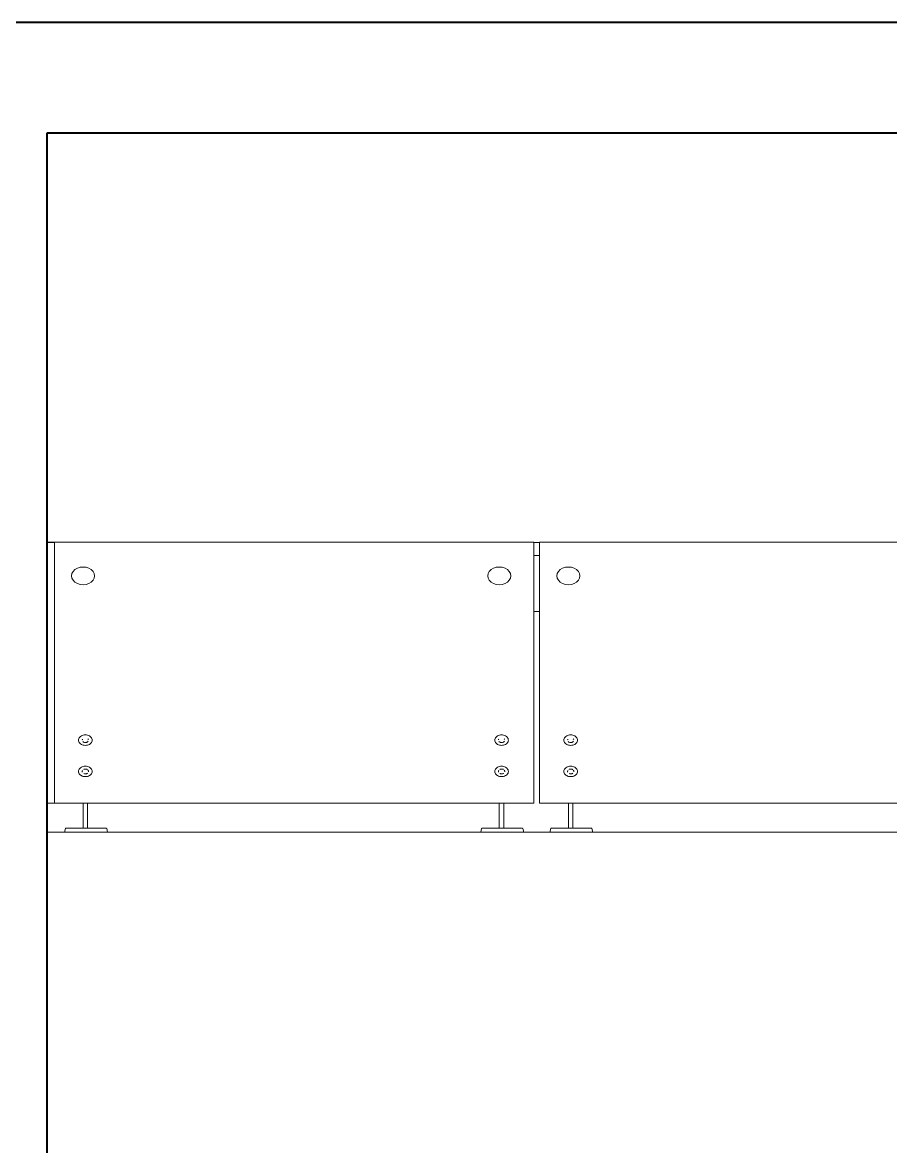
# Model space of a CAD drawing. Header units: inches. Extents: x 141029 to 151573, y -22384 to -18036.
# Drawn here: x 145496.8 to 145567.6, y -20270.6 to -20179 of the extents above; entities that cross this region are included whole.
import ezdxf

# ---------------------------------------------------------------- set-up
doc = ezdxf.new("R2010")
doc.units = ezdxf.units.IN
doc.header["$LTSCALE"] = 0.5
doc.header["$MEASUREMENT"] = 0
for name, color, linetype, lineweight in [('HACTH', 253, 'Continuous', 9), ('wall', 1, 'Continuous', 40), ('window', 4, 'Continuous', 13)]:
    doc.layers.add(name, color=color, linetype=linetype, lineweight=lineweight)

msp = doc.modelspace()

# ---------------------------------------------------------------- linework, layer by layer
at = {"layer": 'HACTH'}
msp.add_line((145619.797, -20244.969), (145498.84, -20244.969), dxfattribs=at)
at = {"layer": 'wall'}
for p, q in [((145628.087, -20178.969), (145494.84, -20178.969)), ((145498.84, -20187.969), (145619.797, -20187.969)), ((145498.84, -20498.61), (145498.84, -20187.969))]:
    msp.add_line(p, q, dxfattribs=at)
at = {"layer": 'window'}
for p, q in [((145538.532, -20221.34), (145498.84, -20221.34)), ((145498.84, -20221.348), (145499.44, -20221.348)), ((145499.44, -20221.34), (145499.44, -20221.348)), ((145499.44, -20221.348), (145499.44, -20242.592)), ((145538.532, -20242.592), (145538.532, -20221.34)), ((145538.532, -20221.348), (145539.002, -20221.348)), ((145580.81, -20221.34), (145539.002, -20221.34)), ((145539.002, -20221.34), (145539.002, -20221.348)), ((145539.002, -20221.348), (145539.002, -20242.592)), ((145538.532, -20222.425), (145539.002, -20222.425)), ((145500.876, -20223.887), (145500.844, -20224.073)), ((145500.97, -20223.713), (145500.876, -20223.887)), ((145501.119, -20223.564), (145500.97, -20223.713)), ((145501.314, -20223.449), (145501.119, -20223.564)), ((145501.54, -20223.378), (145501.314, -20223.449)), ((145501.784, -20223.353), (145501.54, -20223.378)), ((145502.027, -20223.378), (145501.784, -20223.353)), ((145502.253, -20223.449), (145502.027, -20223.378)), ((145502.448, -20223.564), (145502.253, -20223.449)), ((145502.597, -20223.713), (145502.448, -20223.564)), ((145502.691, -20223.887), (145502.597, -20223.713)), ((145502.723, -20224.073), (145502.691, -20223.887)), ((145534.804, -20223.887), (145534.772, -20224.073)), ((145534.898, -20223.713), (145534.804, -20223.887)), ((145535.047, -20223.564), (145534.898, -20223.713)), ((145535.242, -20223.449), (145535.047, -20223.564)), ((145535.468, -20223.378), (145535.242, -20223.449)), ((145535.711, -20223.353), (145535.468, -20223.378)), ((145535.955, -20223.378), (145535.711, -20223.353)), ((145536.181, -20223.449), (145535.955, -20223.378)), ((145536.376, -20223.564), (145536.181, -20223.449)), ((145536.525, -20223.713), (145536.376, -20223.564)), ((145536.619, -20223.887), (145536.525, -20223.713)), ((145536.651, -20224.073), (145536.619, -20223.887)), ((145540.439, -20223.887), (145540.407, -20224.073)), ((145540.533, -20223.713), (145540.439, -20223.887)), ((145540.683, -20223.564), (145540.533, -20223.713)), ((145540.877, -20223.449), (145540.683, -20223.564)), ((145541.104, -20223.378), (145540.877, -20223.449)), ((145541.347, -20223.353), (145541.104, -20223.378)), ((145541.59, -20223.378), (145541.347, -20223.353)), ((145541.817, -20223.449), (145541.59, -20223.378)), ((145542.011, -20223.564), (145541.817, -20223.449)), ((145542.16, -20223.713), (145542.011, -20223.564)), ((145542.254, -20223.887), (145542.16, -20223.713)), ((145542.286, -20224.073), (145542.254, -20223.887)), ((145500.844, -20224.073), (145500.876, -20224.259)), ((145500.876, -20224.259), (145500.97, -20224.433)), ((145500.97, -20224.433), (145501.119, -20224.582)), ((145501.119, -20224.582), (145501.314, -20224.696)), ((145501.314, -20224.696), (145501.54, -20224.768)), ((145501.54, -20224.768), (145501.784, -20224.793)), ((145501.784, -20224.793), (145502.027, -20224.768)), ((145502.027, -20224.768), (145502.253, -20224.696)), ((145502.253, -20224.696), (145502.448, -20224.582)), ((145502.448, -20224.582), (145502.597, -20224.433)), ((145502.597, -20224.433), (145502.691, -20224.259)), ((145502.691, -20224.259), (145502.723, -20224.073)), ((145534.772, -20224.073), (145534.804, -20224.259)), ((145534.804, -20224.259), (145534.898, -20224.433)), ((145534.898, -20224.433), (145535.047, -20224.582)), ((145535.047, -20224.582), (145535.242, -20224.696)), ((145535.242, -20224.696), (145535.468, -20224.768)), ((145535.468, -20224.768), (145535.711, -20224.793)), ((145535.711, -20224.793), (145535.955, -20224.768)), ((145535.955, -20224.768), (145536.181, -20224.696)), ((145536.181, -20224.696), (145536.376, -20224.582)), ((145536.376, -20224.582), (145536.525, -20224.433)), ((145536.525, -20224.433), (145536.619, -20224.259)), ((145536.619, -20224.259), (145536.651, -20224.073)), ((145540.407, -20224.073), (145540.439, -20224.259)), ((145540.439, -20224.259), (145540.533, -20224.433)), ((145540.533, -20224.433), (145540.683, -20224.582)), ((145540.683, -20224.582), (145540.877, -20224.696)), ((145540.877, -20224.696), (145541.104, -20224.768)), ((145541.104, -20224.768), (145541.347, -20224.793)), ((145541.347, -20224.793), (145541.59, -20224.768)), ((145541.59, -20224.768), (145541.817, -20224.696)), ((145541.817, -20224.696), (145542.011, -20224.582)), ((145542.011, -20224.582), (145542.16, -20224.433)), ((145542.16, -20224.433), (145542.254, -20224.259)), ((145542.254, -20224.259), (145542.286, -20224.073)), ((145539.002, -20226.969), (145538.532, -20226.969)), ((145501.414, -20237.466), (145501.42, -20237.4)), ((145501.414, -20237.466), (145501.42, -20237.533)), ((145501.441, -20237.335), (145501.42, -20237.4)), ((145501.42, -20237.533), (145501.441, -20237.597)), ((145501.474, -20237.273), (145501.441, -20237.335)), ((145501.474, -20237.659), (145501.441, -20237.597)), ((145501.52, -20237.216), (145501.474, -20237.273)), ((145501.52, -20237.716), (145501.474, -20237.659)), ((145501.52, -20237.216), (145501.576, -20237.166)), ((145501.52, -20237.716), (145501.576, -20237.767)), ((145501.576, -20237.166), (145501.642, -20237.122)), ((145501.717, -20237.087), (145501.642, -20237.122)), ((145501.713, -20237.435), (145501.711, -20237.448)), ((145501.713, -20237.435), (145501.722, -20237.405)), ((145501.797, -20237.062), (145501.717, -20237.087)), ((145501.735, -20237.381), (145501.722, -20237.405)), ((145501.756, -20237.578), (145501.759, -20237.583)), ((145501.759, -20237.583), (145501.785, -20237.606)), ((145501.785, -20237.606), (145501.816, -20237.627)), ((145501.882, -20237.046), (145501.797, -20237.062)), ((145501.851, -20237.643), (145501.816, -20237.627)), ((145501.888, -20237.655), (145501.851, -20237.643)), ((145501.882, -20237.046), (145501.968, -20237.041)), ((145501.928, -20237.662), (145501.888, -20237.655)), ((145501.928, -20237.662), (145501.968, -20237.664)), ((145502.055, -20237.046), (145501.968, -20237.041)), ((145501.968, -20237.664), (145502.009, -20237.662)), ((145502.009, -20237.662), (145502.048, -20237.655)), ((145502.048, -20237.655), (145502.086, -20237.643)), ((145502.14, -20237.062), (145502.055, -20237.046)), ((145502.121, -20237.627), (145502.086, -20237.643)), ((145502.152, -20237.606), (145502.121, -20237.627)), ((145502.14, -20237.062), (145502.22, -20237.087)), ((145502.152, -20237.606), (145502.178, -20237.583)), ((145502.178, -20237.583), (145502.199, -20237.556)), ((145502.199, -20237.376), (145502.181, -20237.354)), ((145502.215, -20237.405), (145502.199, -20237.376)), ((145502.202, -20237.552), (145502.199, -20237.556)), ((145502.219, -20237.418), (145502.215, -20237.405)), ((145502.22, -20237.087), (145502.295, -20237.122)), ((145502.361, -20237.166), (145502.295, -20237.122)), ((145502.361, -20237.166), (145502.417, -20237.216)), ((145502.361, -20237.767), (145502.417, -20237.716)), ((145502.463, -20237.273), (145502.417, -20237.216)), ((145502.417, -20237.716), (145502.463, -20237.659)), ((145502.496, -20237.335), (145502.463, -20237.273)), ((145502.496, -20237.597), (145502.463, -20237.659)), ((145502.516, -20237.4), (145502.496, -20237.335)), ((145502.516, -20237.533), (145502.496, -20237.597)), ((145502.523, -20237.466), (145502.516, -20237.4)), ((145502.516, -20237.533), (145502.523, -20237.466)), ((145535.342, -20237.466), (145535.348, -20237.4)), ((145535.342, -20237.466), (145535.348, -20237.533)), ((145535.369, -20237.335), (145535.348, -20237.4)), ((145535.348, -20237.533), (145535.369, -20237.597)), ((145535.402, -20237.273), (145535.369, -20237.335)), ((145535.402, -20237.659), (145535.369, -20237.597)), ((145535.448, -20237.216), (145535.402, -20237.273)), ((145535.448, -20237.716), (145535.402, -20237.659)), ((145535.448, -20237.216), (145535.504, -20237.166)), ((145535.448, -20237.716), (145535.504, -20237.767)), ((145535.504, -20237.166), (145535.57, -20237.122)), ((145535.645, -20237.087), (145535.57, -20237.122)), ((145535.641, -20237.435), (145535.639, -20237.448)), ((145535.641, -20237.435), (145535.65, -20237.405)), ((145535.725, -20237.062), (145535.645, -20237.087)), ((145535.663, -20237.381), (145535.65, -20237.405)), ((145535.684, -20237.578), (145535.687, -20237.583)), ((145535.687, -20237.583), (145535.713, -20237.606)), ((145535.713, -20237.606), (145535.744, -20237.627)), ((145535.81, -20237.046), (145535.725, -20237.062)), ((145535.779, -20237.643), (145535.744, -20237.627)), ((145535.816, -20237.655), (145535.779, -20237.643)), ((145535.81, -20237.046), (145535.896, -20237.041)), ((145535.856, -20237.662), (145535.816, -20237.655)), ((145535.856, -20237.662), (145535.896, -20237.664)), ((145535.983, -20237.046), (145535.896, -20237.041)), ((145535.896, -20237.664), (145535.937, -20237.662)), ((145535.937, -20237.662), (145535.976, -20237.655)), ((145535.976, -20237.655), (145536.014, -20237.643)), ((145536.068, -20237.062), (145535.983, -20237.046)), ((145536.049, -20237.627), (145536.014, -20237.643)), ((145536.08, -20237.606), (145536.049, -20237.627)), ((145536.068, -20237.062), (145536.148, -20237.087)), ((145536.08, -20237.606), (145536.106, -20237.583)), ((145536.106, -20237.583), (145536.127, -20237.556)), ((145536.127, -20237.376), (145536.109, -20237.354)), ((145536.143, -20237.405), (145536.127, -20237.376)), ((145536.13, -20237.552), (145536.127, -20237.556)), ((145536.147, -20237.418), (145536.143, -20237.405)), ((145536.148, -20237.087), (145536.223, -20237.122)), ((145536.289, -20237.166), (145536.223, -20237.122)), ((145536.289, -20237.166), (145536.345, -20237.216)), ((145536.289, -20237.767), (145536.345, -20237.716)), ((145536.391, -20237.273), (145536.345, -20237.216)), ((145536.345, -20237.716), (145536.391, -20237.659)), ((145536.424, -20237.335), (145536.391, -20237.273)), ((145536.424, -20237.597), (145536.391, -20237.659)), ((145536.444, -20237.4), (145536.424, -20237.335)), ((145536.444, -20237.533), (145536.424, -20237.597)), ((145536.451, -20237.466), (145536.444, -20237.4)), ((145536.444, -20237.533), (145536.451, -20237.466)), ((145540.977, -20237.466), (145540.984, -20237.4)), ((145540.977, -20237.466), (145540.984, -20237.533)), ((145541.004, -20237.335), (145540.984, -20237.4)), ((145540.984, -20237.533), (145541.004, -20237.597)), ((145541.037, -20237.273), (145541.004, -20237.335)), ((145541.037, -20237.659), (145541.004, -20237.597)), ((145541.083, -20237.216), (145541.037, -20237.273)), ((145541.083, -20237.716), (145541.037, -20237.659)), ((145541.083, -20237.216), (145541.139, -20237.166)), ((145541.083, -20237.716), (145541.139, -20237.767)), ((145541.139, -20237.166), (145541.206, -20237.122)), ((145541.28, -20237.087), (145541.206, -20237.122)), ((145541.276, -20237.435), (145541.275, -20237.448)), ((145541.276, -20237.435), (145541.286, -20237.405)), ((145541.36, -20237.062), (145541.28, -20237.087)), ((145541.299, -20237.381), (145541.286, -20237.405)), ((145541.319, -20237.578), (145541.322, -20237.583)), ((145541.322, -20237.583), (145541.349, -20237.606)), ((145541.349, -20237.606), (145541.38, -20237.627)), ((145541.445, -20237.046), (145541.36, -20237.062)), ((145541.414, -20237.643), (145541.38, -20237.627)), ((145541.452, -20237.655), (145541.414, -20237.643)), ((145541.445, -20237.046), (145541.532, -20237.041)), ((145541.491, -20237.662), (145541.452, -20237.655)), ((145541.491, -20237.662), (145541.532, -20237.664)), ((145541.619, -20237.046), (145541.532, -20237.041)), ((145541.532, -20237.664), (145541.572, -20237.662)), ((145541.572, -20237.662), (145541.612, -20237.655)), ((145541.612, -20237.655), (145541.649, -20237.643)), ((145541.703, -20237.062), (145541.619, -20237.046)), ((145541.684, -20237.627), (145541.649, -20237.643)), ((145541.715, -20237.606), (145541.684, -20237.627)), ((145541.703, -20237.062), (145541.784, -20237.087)), ((145541.715, -20237.606), (145541.741, -20237.583)), ((145541.741, -20237.583), (145541.762, -20237.556)), ((145541.762, -20237.376), (145541.745, -20237.354)), ((145541.778, -20237.405), (145541.762, -20237.376)), ((145541.765, -20237.552), (145541.762, -20237.556)), ((145541.782, -20237.418), (145541.778, -20237.405)), ((145541.784, -20237.087), (145541.858, -20237.122)), ((145541.924, -20237.166), (145541.858, -20237.122)), ((145541.924, -20237.166), (145541.981, -20237.216)), ((145541.924, -20237.767), (145541.981, -20237.716)), ((145542.026, -20237.273), (145541.981, -20237.216)), ((145541.981, -20237.716), (145542.026, -20237.659)), ((145542.059, -20237.335), (145542.026, -20237.273)), ((145542.059, -20237.597), (145542.026, -20237.659)), ((145542.08, -20237.4), (145542.059, -20237.335)), ((145542.08, -20237.533), (145542.059, -20237.597)), ((145542.087, -20237.466), (145542.08, -20237.4)), ((145542.08, -20237.533), (145542.087, -20237.466)), ((145501.576, -20237.767), (145501.642, -20237.81)), ((145501.642, -20237.81), (145501.717, -20237.845)), ((145501.797, -20237.87), (145501.717, -20237.845)), ((145501.797, -20237.87), (145501.882, -20237.886)), ((145501.968, -20237.891), (145501.882, -20237.886)), ((145501.968, -20237.891), (145502.055, -20237.886)), ((145502.055, -20237.886), (145502.14, -20237.87)), ((145502.14, -20237.87), (145502.22, -20237.845)), ((145502.22, -20237.845), (145502.295, -20237.81)), ((145502.295, -20237.81), (145502.361, -20237.767)), ((145535.504, -20237.767), (145535.57, -20237.81)), ((145535.57, -20237.81), (145535.645, -20237.845)), ((145535.725, -20237.87), (145535.645, -20237.845)), ((145535.725, -20237.87), (145535.81, -20237.886)), ((145535.896, -20237.891), (145535.81, -20237.886)), ((145535.896, -20237.891), (145535.983, -20237.886)), ((145535.983, -20237.886), (145536.068, -20237.87)), ((145536.068, -20237.87), (145536.148, -20237.845)), ((145536.148, -20237.845), (145536.223, -20237.81)), ((145536.223, -20237.81), (145536.289, -20237.767)), ((145541.139, -20237.767), (145541.206, -20237.81)), ((145541.206, -20237.81), (145541.28, -20237.845)), ((145541.36, -20237.87), (145541.28, -20237.845)), ((145541.36, -20237.87), (145541.445, -20237.886)), ((145541.532, -20237.891), (145541.445, -20237.886)), ((145541.532, -20237.891), (145541.619, -20237.886)), ((145541.619, -20237.886), (145541.703, -20237.87)), ((145541.703, -20237.87), (145541.784, -20237.845)), ((145541.784, -20237.845), (145541.858, -20237.81)), ((145541.858, -20237.81), (145541.924, -20237.767)), ((145501.414, -20240.017), (145501.42, -20239.95)), ((145501.42, -20240.083), (145501.414, -20240.017)), ((145501.441, -20239.885), (145501.42, -20239.95)), ((145501.42, -20240.083), (145501.441, -20240.148)), ((145501.441, -20239.885), (145501.474, -20239.824)), ((145501.474, -20240.21), (145501.441, -20240.148)), ((145501.474, -20239.824), (145501.52, -20239.767)), ((145501.474, -20240.21), (145501.52, -20240.266)), ((145501.52, -20239.767), (145501.576, -20239.716)), ((145501.52, -20240.266), (145501.576, -20240.317)), ((145501.576, -20239.716), (145501.642, -20239.673)), ((145501.642, -20240.36), (145501.576, -20240.317)), ((145501.642, -20239.673), (145501.717, -20239.638)), ((145501.642, -20240.36), (145501.717, -20240.395)), ((145501.71, -20240.017), (145501.713, -20239.986)), ((145501.713, -20240.048), (145501.71, -20240.017)), ((145501.722, -20239.955), (145501.713, -20239.986)), ((145501.713, -20240.048), (145501.718, -20240.065)), ((145501.797, -20239.612), (145501.717, -20239.638)), ((145501.797, -20240.421), (145501.717, -20240.395)), ((145501.722, -20239.955), (145501.735, -20239.931)), ((145501.882, -20239.597), (145501.797, -20239.612)), ((145501.882, -20240.436), (145501.797, -20240.421)), ((145501.851, -20239.84), (145501.839, -20239.846)), ((145501.839, -20240.188), (145501.851, -20240.193)), ((145501.888, -20239.828), (145501.851, -20239.84)), ((145501.851, -20240.193), (145501.888, -20240.205)), ((145501.882, -20239.597), (145501.968, -20239.591)), ((145501.968, -20240.442), (145501.882, -20240.436)), ((145501.888, -20239.828), (145501.928, -20239.821)), ((145501.888, -20240.205), (145501.928, -20240.213)), ((145501.968, -20239.818), (145501.928, -20239.821)), ((145501.968, -20240.215), (145501.928, -20240.213)), ((145502.055, -20239.597), (145501.968, -20239.591)), ((145502.009, -20239.821), (145501.968, -20239.818)), ((145502.009, -20240.213), (145501.968, -20240.215)), ((145502.055, -20240.436), (145501.968, -20240.442)), ((145502.009, -20239.821), (145502.048, -20239.828)), ((145502.048, -20240.205), (145502.009, -20240.213)), ((145502.048, -20239.828), (145502.086, -20239.84)), ((145502.086, -20240.193), (145502.048, -20240.205)), ((145502.14, -20239.612), (145502.055, -20239.597)), ((145502.14, -20240.421), (145502.055, -20240.436)), ((145502.086, -20239.84), (145502.121, -20239.856)), ((145502.086, -20240.193), (145502.121, -20240.177)), ((145502.132, -20239.863), (145502.121, -20239.856)), ((145502.121, -20240.177), (145502.132, -20240.17)), ((145502.22, -20239.638), (145502.14, -20239.612)), ((145502.22, -20240.395), (145502.14, -20240.421)), ((145502.181, -20239.904), (145502.199, -20239.927)), ((145502.215, -20239.955), (145502.199, -20239.927)), ((145502.224, -20239.986), (145502.215, -20239.955)), ((145502.22, -20239.638), (145502.295, -20239.673)), ((145502.295, -20240.36), (145502.22, -20240.395)), ((145502.227, -20240.017), (145502.224, -20239.986)), ((145502.227, -20240.017), (145502.226, -20240.035)), ((145502.361, -20239.716), (145502.295, -20239.673)), ((145502.295, -20240.36), (145502.361, -20240.317)), ((145502.361, -20239.716), (145502.417, -20239.767)), ((145502.361, -20240.317), (145502.417, -20240.266)), ((145502.417, -20239.767), (145502.463, -20239.824)), ((145502.417, -20240.266), (145502.463, -20240.21)), ((145502.463, -20239.824), (145502.496, -20239.885)), ((145502.463, -20240.21), (145502.496, -20240.148)), ((145502.496, -20239.885), (145502.516, -20239.95)), ((145502.496, -20240.148), (145502.516, -20240.083)), ((145502.516, -20239.95), (145502.523, -20240.017)), ((145502.523, -20240.017), (145502.516, -20240.083)), ((145535.342, -20240.017), (145535.348, -20239.95)), ((145535.348, -20240.083), (145535.342, -20240.017)), ((145535.369, -20239.885), (145535.348, -20239.95)), ((145535.348, -20240.083), (145535.369, -20240.148)), ((145535.369, -20239.885), (145535.402, -20239.824)), ((145535.402, -20240.21), (145535.369, -20240.148)), ((145535.402, -20239.824), (145535.448, -20239.767)), ((145535.402, -20240.21), (145535.448, -20240.266)), ((145535.448, -20239.767), (145535.504, -20239.716)), ((145535.448, -20240.266), (145535.504, -20240.317)), ((145535.504, -20239.716), (145535.57, -20239.673)), ((145535.57, -20240.36), (145535.504, -20240.317)), ((145535.57, -20239.673), (145535.645, -20239.638)), ((145535.57, -20240.36), (145535.645, -20240.395)), ((145535.638, -20240.017), (145535.641, -20239.986)), ((145535.641, -20240.048), (145535.638, -20240.017)), ((145535.65, -20239.955), (145535.641, -20239.986)), ((145535.641, -20240.048), (145535.646, -20240.065)), ((145535.725, -20239.612), (145535.645, -20239.638)), ((145535.725, -20240.421), (145535.645, -20240.395)), ((145535.65, -20239.955), (145535.663, -20239.931)), ((145535.81, -20239.597), (145535.725, -20239.612)), ((145535.81, -20240.436), (145535.725, -20240.421)), ((145535.779, -20239.84), (145535.767, -20239.846)), ((145535.767, -20240.188), (145535.779, -20240.193)), ((145535.816, -20239.828), (145535.779, -20239.84)), ((145535.779, -20240.193), (145535.816, -20240.205)), ((145535.81, -20239.597), (145535.896, -20239.591)), ((145535.896, -20240.442), (145535.81, -20240.436)), ((145535.816, -20239.828), (145535.856, -20239.821)), ((145535.816, -20240.205), (145535.856, -20240.213)), ((145535.896, -20239.818), (145535.856, -20239.821)), ((145535.896, -20240.215), (145535.856, -20240.213)), ((145535.983, -20239.597), (145535.896, -20239.591)), ((145535.937, -20239.821), (145535.896, -20239.818)), ((145535.937, -20240.213), (145535.896, -20240.215)), ((145535.983, -20240.436), (145535.896, -20240.442)), ((145535.937, -20239.821), (145535.976, -20239.828)), ((145535.976, -20240.205), (145535.937, -20240.213)), ((145535.976, -20239.828), (145536.014, -20239.84)), ((145536.014, -20240.193), (145535.976, -20240.205)), ((145536.068, -20239.612), (145535.983, -20239.597)), ((145536.068, -20240.421), (145535.983, -20240.436)), ((145536.014, -20239.84), (145536.049, -20239.856)), ((145536.014, -20240.193), (145536.049, -20240.177)), ((145536.06, -20239.863), (145536.049, -20239.856)), ((145536.049, -20240.177), (145536.06, -20240.17)), ((145536.148, -20239.638), (145536.068, -20239.612)), ((145536.148, -20240.395), (145536.068, -20240.421)), ((145536.109, -20239.904), (145536.127, -20239.927)), ((145536.143, -20239.955), (145536.127, -20239.927)), ((145536.152, -20239.986), (145536.143, -20239.955)), ((145536.148, -20239.638), (145536.223, -20239.673)), ((145536.223, -20240.36), (145536.148, -20240.395)), ((145536.155, -20240.017), (145536.152, -20239.986)), ((145536.155, -20240.017), (145536.154, -20240.035)), ((145536.289, -20239.716), (145536.223, -20239.673)), ((145536.223, -20240.36), (145536.289, -20240.317)), ((145536.289, -20239.716), (145536.345, -20239.767)), ((145536.289, -20240.317), (145536.345, -20240.266)), ((145536.345, -20239.767), (145536.391, -20239.824)), ((145536.345, -20240.266), (145536.391, -20240.21)), ((145536.391, -20239.824), (145536.424, -20239.885)), ((145536.391, -20240.21), (145536.424, -20240.148)), ((145536.424, -20239.885), (145536.444, -20239.95)), ((145536.424, -20240.148), (145536.444, -20240.083)), ((145536.444, -20239.95), (145536.451, -20240.017)), ((145536.451, -20240.017), (145536.444, -20240.083)), ((145540.977, -20240.017), (145540.984, -20239.95)), ((145540.984, -20240.083), (145540.977, -20240.017)), ((145541.004, -20239.885), (145540.984, -20239.95)), ((145540.984, -20240.083), (145541.004, -20240.148)), ((145541.004, -20239.885), (145541.037, -20239.824)), ((145541.037, -20240.21), (145541.004, -20240.148)), ((145541.037, -20239.824), (145541.083, -20239.767)), ((145541.037, -20240.21), (145541.083, -20240.266)), ((145541.083, -20239.767), (145541.139, -20239.716)), ((145541.083, -20240.266), (145541.139, -20240.317)), ((145541.139, -20239.716), (145541.206, -20239.673)), ((145541.206, -20240.36), (145541.139, -20240.317)), ((145541.206, -20239.673), (145541.28, -20239.638)), ((145541.206, -20240.36), (145541.28, -20240.395)), ((145541.273, -20240.017), (145541.276, -20239.986)), ((145541.276, -20240.048), (145541.273, -20240.017)), ((145541.286, -20239.955), (145541.276, -20239.986)), ((145541.276, -20240.048), (145541.282, -20240.065)), ((145541.36, -20239.612), (145541.28, -20239.638)), ((145541.36, -20240.421), (145541.28, -20240.395)), ((145541.286, -20239.955), (145541.299, -20239.931)), ((145541.445, -20239.597), (145541.36, -20239.612)), ((145541.445, -20240.436), (145541.36, -20240.421)), ((145541.414, -20239.84), (145541.402, -20239.846)), ((145541.402, -20240.188), (145541.414, -20240.193)), ((145541.452, -20239.828), (145541.414, -20239.84)), ((145541.414, -20240.193), (145541.452, -20240.205)), ((145541.445, -20239.597), (145541.532, -20239.591)), ((145541.532, -20240.442), (145541.445, -20240.436)), ((145541.452, -20239.828), (145541.491, -20239.821)), ((145541.452, -20240.205), (145541.491, -20240.213)), ((145541.532, -20239.818), (145541.491, -20239.821)), ((145541.532, -20240.215), (145541.491, -20240.213)), ((145541.619, -20239.597), (145541.532, -20239.591)), ((145541.572, -20239.821), (145541.532, -20239.818)), ((145541.572, -20240.213), (145541.532, -20240.215)), ((145541.619, -20240.436), (145541.532, -20240.442)), ((145541.572, -20239.821), (145541.612, -20239.828)), ((145541.612, -20240.205), (145541.572, -20240.213)), ((145541.612, -20239.828), (145541.649, -20239.84)), ((145541.649, -20240.193), (145541.612, -20240.205)), ((145541.703, -20239.612), (145541.619, -20239.597)), ((145541.703, -20240.421), (145541.619, -20240.436)), ((145541.649, -20239.84), (145541.684, -20239.856)), ((145541.649, -20240.193), (145541.684, -20240.177)), ((145541.695, -20239.863), (145541.684, -20239.856)), ((145541.684, -20240.177), (145541.695, -20240.17)), ((145541.784, -20239.638), (145541.703, -20239.612)), ((145541.784, -20240.395), (145541.703, -20240.421)), ((145541.745, -20239.904), (145541.762, -20239.927)), ((145541.778, -20239.955), (145541.762, -20239.927)), ((145541.788, -20239.986), (145541.778, -20239.955)), ((145541.784, -20239.638), (145541.858, -20239.673)), ((145541.858, -20240.36), (145541.784, -20240.395)), ((145541.791, -20240.017), (145541.788, -20239.986)), ((145541.791, -20240.017), (145541.789, -20240.035)), ((145541.924, -20239.716), (145541.858, -20239.673)), ((145541.858, -20240.36), (145541.924, -20240.317)), ((145541.924, -20239.716), (145541.981, -20239.767)), ((145541.924, -20240.317), (145541.981, -20240.266)), ((145541.981, -20239.767), (145542.026, -20239.824)), ((145541.981, -20240.266), (145542.026, -20240.21)), ((145542.026, -20239.824), (145542.059, -20239.885)), ((145542.026, -20240.21), (145542.059, -20240.148)), ((145542.059, -20239.885), (145542.08, -20239.95)), ((145542.059, -20240.148), (145542.08, -20240.083)), ((145542.08, -20239.95), (145542.087, -20240.017)), ((145542.087, -20240.017), (145542.08, -20240.083)), ((145498.84, -20242.592), (145538.532, -20242.592)), ((145501.783, -20244.644), (145501.783, -20242.592)), ((145502.153, -20242.592), (145502.153, -20244.644)), ((145535.711, -20244.644), (145535.711, -20242.592)), ((145536.081, -20242.592), (145536.081, -20244.644)), ((145539.002, -20242.592), (145580.81, -20242.592)), ((145541.347, -20244.644), (145541.347, -20242.592)), ((145541.717, -20242.592), (145541.717, -20244.644)), ((145500.267, -20244.969), (145500.343, -20244.678)), ((145500.344, -20244.675), (145500.343, -20244.678)), ((145500.344, -20244.675), (145500.345, -20244.672)), ((145500.345, -20244.672), (145500.347, -20244.669)), ((145500.347, -20244.669), (145500.348, -20244.667)), ((145500.35, -20244.664), (145500.348, -20244.667)), ((145500.352, -20244.662), (145500.35, -20244.664)), ((145500.352, -20244.662), (145500.354, -20244.659)), ((145500.354, -20244.659), (145500.357, -20244.657)), ((145500.357, -20244.657), (145500.359, -20244.655)), ((145500.359, -20244.655), (145500.362, -20244.653)), ((145500.362, -20244.653), (145500.365, -20244.651)), ((145500.369, -20244.65), (145500.365, -20244.651)), ((145500.369, -20244.65), (145500.372, -20244.648)), ((145500.375, -20244.647), (145500.372, -20244.648)), ((145500.375, -20244.647), (145500.379, -20244.646)), ((145500.379, -20244.646), (145500.382, -20244.645)), ((145500.382, -20244.645), (145500.386, -20244.644)), ((145500.386, -20244.644), (145500.39, -20244.644)), ((145500.39, -20244.644), (145500.394, -20244.644)), ((145500.394, -20244.644), (145500.398, -20244.644)), ((145503.65, -20244.644), (145500.398, -20244.644)), ((145503.65, -20244.644), (145503.654, -20244.644)), ((145503.658, -20244.644), (145503.654, -20244.644)), ((145503.658, -20244.644), (145503.662, -20244.644)), ((145503.662, -20244.644), (145503.665, -20244.645)), ((145503.665, -20244.645), (145503.669, -20244.646)), ((145503.673, -20244.647), (145503.669, -20244.646)), ((145503.673, -20244.647), (145503.676, -20244.648)), ((145503.676, -20244.648), (145503.679, -20244.65)), ((145503.682, -20244.651), (145503.679, -20244.65)), ((145503.682, -20244.651), (145503.685, -20244.653)), ((145503.685, -20244.653), (145503.688, -20244.655)), ((145503.688, -20244.655), (145503.691, -20244.657)), ((145503.691, -20244.657), (145503.693, -20244.659)), ((145503.693, -20244.659), (145503.696, -20244.662)), ((145503.698, -20244.664), (145503.696, -20244.662)), ((145503.7, -20244.667), (145503.698, -20244.664)), ((145503.7, -20244.667), (145503.701, -20244.669)), ((145503.701, -20244.669), (145503.703, -20244.672)), ((145503.703, -20244.672), (145503.704, -20244.675)), ((145503.704, -20244.675), (145503.705, -20244.678)), ((145503.781, -20244.969), (145503.705, -20244.678)), ((145534.195, -20244.969), (145534.271, -20244.678)), ((145534.272, -20244.675), (145534.271, -20244.678)), ((145534.272, -20244.675), (145534.273, -20244.672)), ((145534.273, -20244.672), (145534.275, -20244.669)), ((145534.275, -20244.669), (145534.276, -20244.667)), ((145534.278, -20244.664), (145534.276, -20244.667)), ((145534.28, -20244.662), (145534.278, -20244.664)), ((145534.28, -20244.662), (145534.282, -20244.659)), ((145534.282, -20244.659), (145534.285, -20244.657)), ((145534.285, -20244.657), (145534.287, -20244.655)), ((145534.287, -20244.655), (145534.29, -20244.653)), ((145534.29, -20244.653), (145534.293, -20244.651)), ((145534.297, -20244.65), (145534.293, -20244.651)), ((145534.297, -20244.65), (145534.3, -20244.648)), ((145534.303, -20244.647), (145534.3, -20244.648)), ((145534.303, -20244.647), (145534.307, -20244.646)), ((145534.307, -20244.646), (145534.31, -20244.645)), ((145534.31, -20244.645), (145534.314, -20244.644)), ((145534.314, -20244.644), (145534.318, -20244.644)), ((145534.318, -20244.644), (145534.322, -20244.644)), ((145534.322, -20244.644), (145534.326, -20244.644)), ((145537.578, -20244.644), (145534.326, -20244.644)), ((145537.578, -20244.644), (145537.582, -20244.644)), ((145537.586, -20244.644), (145537.582, -20244.644)), ((145537.586, -20244.644), (145537.59, -20244.644)), ((145537.59, -20244.644), (145537.593, -20244.645)), ((145537.593, -20244.645), (145537.597, -20244.646)), ((145537.601, -20244.647), (145537.597, -20244.646)), ((145537.601, -20244.647), (145537.604, -20244.648)), ((145537.604, -20244.648), (145537.607, -20244.65)), ((145537.61, -20244.651), (145537.607, -20244.65)), ((145537.61, -20244.651), (145537.613, -20244.653)), ((145537.613, -20244.653), (145537.616, -20244.655)), ((145537.616, -20244.655), (145537.619, -20244.657)), ((145537.619, -20244.657), (145537.621, -20244.659)), ((145537.621, -20244.659), (145537.624, -20244.662)), ((145537.626, -20244.664), (145537.624, -20244.662)), ((145537.628, -20244.667), (145537.626, -20244.664)), ((145537.628, -20244.667), (145537.629, -20244.669)), ((145537.629, -20244.669), (145537.631, -20244.672)), ((145537.631, -20244.672), (145537.632, -20244.675)), ((145537.632, -20244.675), (145537.633, -20244.678)), ((145537.709, -20244.969), (145537.633, -20244.678)), ((145539.83, -20244.969), (145539.907, -20244.678)), ((145539.907, -20244.675), (145539.909, -20244.672)), ((145539.907, -20244.675), (145539.907, -20244.678)), ((145539.909, -20244.672), (145539.91, -20244.669)), ((145539.91, -20244.669), (145539.911, -20244.667)), ((145539.913, -20244.664), (145539.911, -20244.667)), ((145539.915, -20244.662), (145539.913, -20244.664)), ((145539.915, -20244.662), (145539.918, -20244.659)), ((145539.918, -20244.659), (145539.92, -20244.657)), ((145539.92, -20244.657), (145539.923, -20244.655)), ((145539.923, -20244.655), (145539.926, -20244.653)), ((145539.926, -20244.653), (145539.929, -20244.651)), ((145539.932, -20244.65), (145539.929, -20244.651)), ((145539.932, -20244.65), (145539.935, -20244.648)), ((145539.939, -20244.647), (145539.935, -20244.648)), ((145539.939, -20244.647), (145539.942, -20244.646)), ((145539.942, -20244.646), (145539.946, -20244.645)), ((145539.946, -20244.645), (145539.95, -20244.644)), ((145539.95, -20244.644), (145539.953, -20244.644)), ((145539.953, -20244.644), (145539.957, -20244.644)), ((145539.957, -20244.644), (145539.961, -20244.644)), ((145543.214, -20244.644), (145539.961, -20244.644)), ((145543.214, -20244.644), (145543.217, -20244.644)), ((145543.221, -20244.644), (145543.217, -20244.644)), ((145543.221, -20244.644), (145543.225, -20244.644)), ((145543.225, -20244.644), (145543.229, -20244.645)), ((145543.229, -20244.645), (145543.232, -20244.646)), ((145543.236, -20244.647), (145543.232, -20244.646)), ((145543.236, -20244.647), (145543.239, -20244.648)), ((145543.239, -20244.648), (145543.243, -20244.65)), ((145543.246, -20244.651), (145543.243, -20244.65)), ((145543.246, -20244.651), (145543.249, -20244.653)), ((145543.249, -20244.653), (145543.252, -20244.655)), ((145543.252, -20244.655), (145543.254, -20244.657)), ((145543.254, -20244.657), (145543.257, -20244.659)), ((145543.257, -20244.659), (145543.259, -20244.662)), ((145543.261, -20244.664), (145543.259, -20244.662)), ((145543.263, -20244.667), (145543.261, -20244.664)), ((145543.263, -20244.667), (145543.265, -20244.669)), ((145543.265, -20244.669), (145543.266, -20244.672)), ((145543.266, -20244.672), (145543.267, -20244.675)), ((145543.267, -20244.675), (145543.268, -20244.678)), ((145543.344, -20244.969), (145543.268, -20244.678))]:
    msp.add_line(p, q, dxfattribs=at)

doc.saveas('drawing.dxf')
